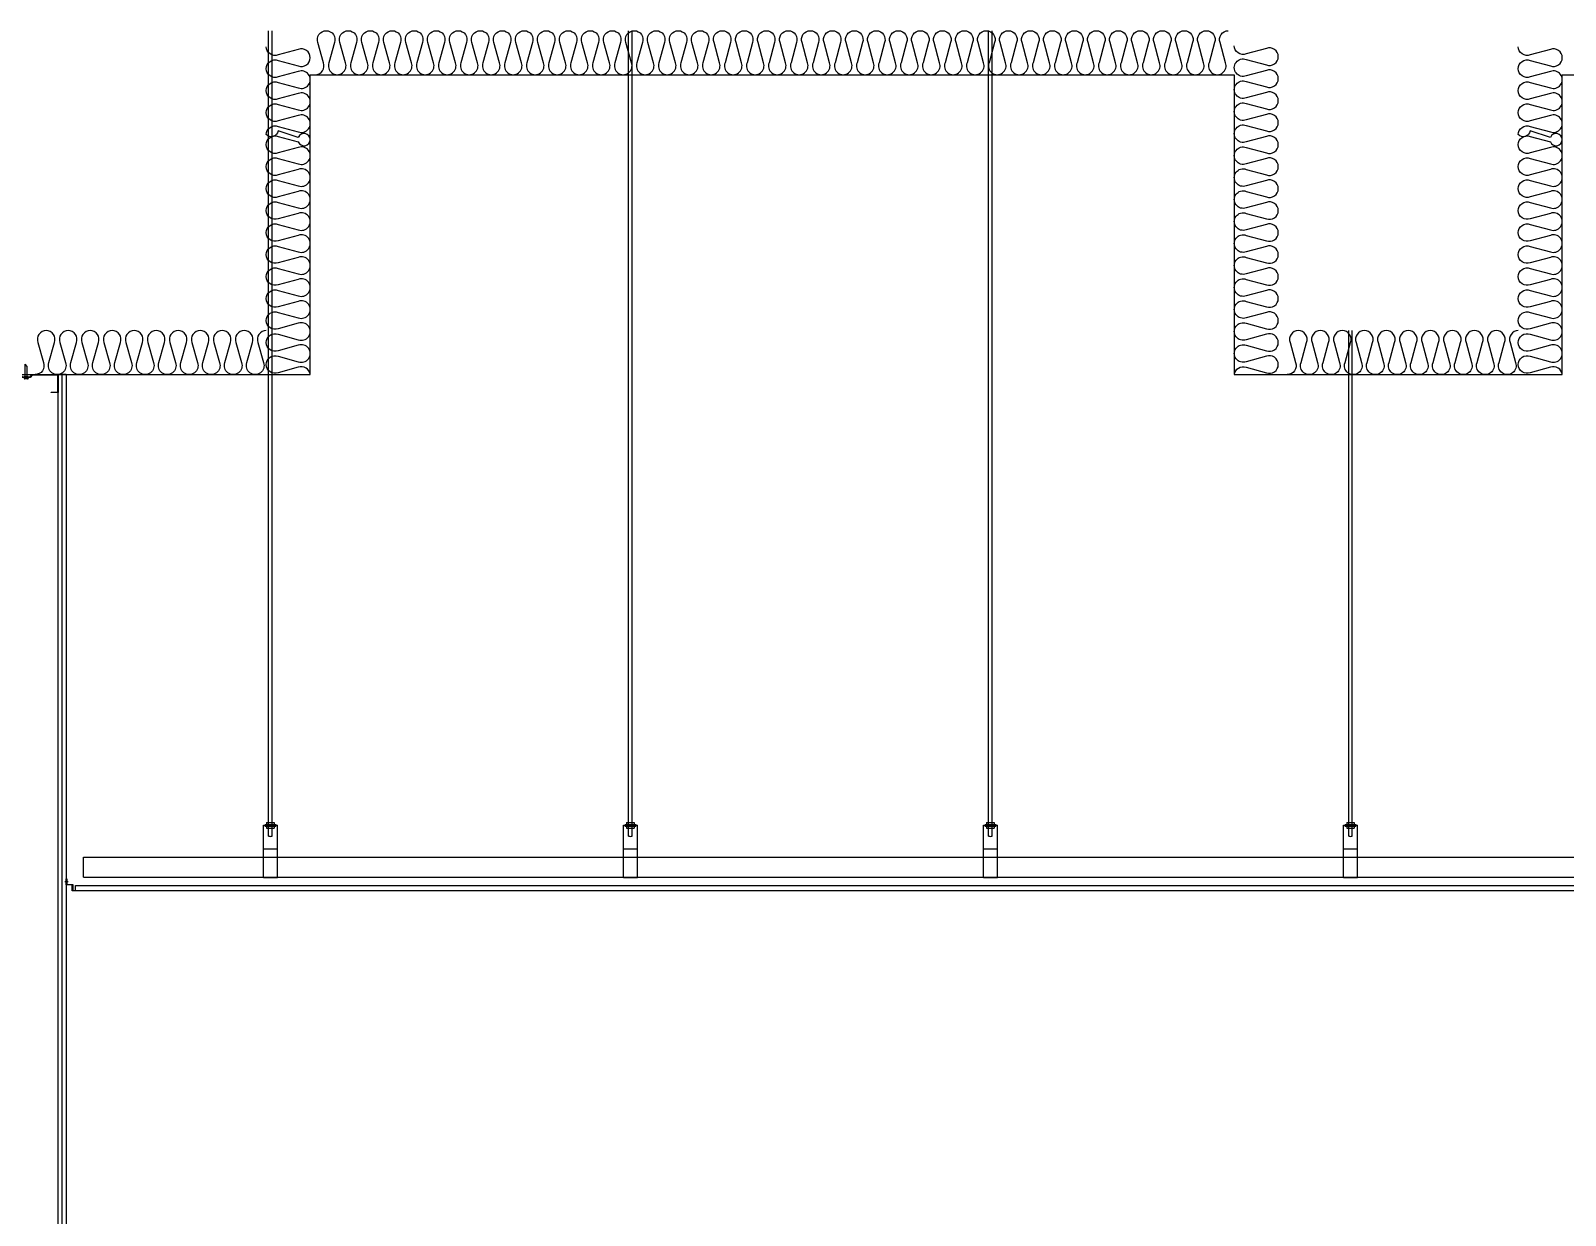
# Model space of a CAD drawing. Header units: millimetres. Extents: x 19868 to 801382, y -4805 to 85279.
# Drawn here: x 71949 to 75786, y 45066 to 48029 of the extents above; entities that cross this region are included whole.
import ezdxf

# ---------------------------------------------------------------- set-up
doc = ezdxf.new("R2010")
doc.units = ezdxf.units.MM
doc.header["$LTSCALE"] = 250
for name, color, linetype in [('8입면선', 8, 'Continuous'), ('A-CEIL', 8, 'Continuous'), ('A-CEIL_EL', 8, 'Continuous'), ('A-WALL-D', 7, 'Continuous'), ('GAGAM-DT', 7, 'Continuous'), ('ISL', 251, 'Continuous'), ('MO-S', 3, 'Continuous'), ('입면', 7, 'Continuous')]:
    doc.layers.add(name, color=color, linetype=linetype)
doc.layers.add('CK', color=221, linetype='Continuous', plot=False)

# ---------------------------------------------------------------- blocks, each defined once
blk = doc.blocks.new('*U109')
at = {"layer": '8입면선', "color": 8}
for p, q in [((3316397.6, 472011.4), (3316397.6, 477051.4)), ((3316577.6, 472011.4), (3316577.6, 477051.4))]:
    blk.add_line(p, q, dxfattribs=at)
at = {"layer": 'A-WALL-D'}
for p, q in [((3316387.6, 477051.4), (3316387.6, 472011.4)), ((3316407.6, 477051.4), (3316387.6, 477051.4)), ((3316407.6, 472021.4), (3316407.6, 477051.4)), ((3316567.6, 472021.4), (3316567.6, 477051.4)), ((3316587.6, 477051.4), (3316567.6, 477051.4)), ((3316587.6, 477051.4), (3316587.6, 472011.4)), ((3316407.6, 472011.4), (3316387.6, 472011.4)), ((3316587.6, 472011.4), (3316567.6, 472011.4))]:
    blk.add_line(p, q, dxfattribs=at)
at = {"layer": 'CK', "linetype": 'Continuous'}
blk.add_line((3316472.9, 472011.4), (3316502.3, 472011.4), dxfattribs=at)
at = {"layer": 'GAGAM-DT', "color": 8}
for p, q in [((3316485.3, 477045.6), (3316485.3, 477077)), ((3316490.3, 477071.5), (3316485.3, 477077)), ((3316492.7, 477045.6), (3316482.8, 477045.6)), ((3316482.8, 477045.6), (3316482.8, 477042.1)), ((3316491.2, 477040.6), (3316484.3, 477040.6)), ((3316485.3, 477045.6), (3316485.3, 477040.6)), ((3316490.3, 477045.6), (3316490.3, 477071.5)), ((3316490.3, 477045.6), (3316490.3, 477040.6)), ((3316492.7, 477045.6), (3316492.7, 477042.1)), ((3316482.8, 472017.2), (3316482.8, 472020.7)), ((3316492.7, 472017.2), (3316482.8, 472017.2)), ((3316491.2, 472022.2), (3316484.3, 472022.2)), ((3316485.3, 472017.2), (3316485.3, 472022.2)), ((3316485.3, 472017.2), (3316485.3, 471985.8)), ((3316490.3, 472017.2), (3316490.3, 472022.2)), ((3316490.3, 472017.2), (3316490.3, 471991.3)), ((3316492.7, 472017.2), (3316492.7, 472020.7)), ((3316490.3, 471991.3), (3316485.3, 471985.8))]:
    blk.add_line(p, q, dxfattribs=at)
for centre, start, end in [((3316484.3, 477042.1), 180, 270), ((3316491.2, 477042.1), 270, 0), ((3316484.3, 472020.7), 90, 180), ((3316491.2, 472020.7), 0, 90)]:
    blk.add_arc(centre, 1.51, start, end, dxfattribs=at)
at = {"layer": '입면', "color": 6}
for p, q in [((3316407.6, 477006.4), (3316407.6, 477051.4)), ((3316407.6, 477051.4), (3316472.9, 477051.4)), ((3316472.4, 477050.2), (3316408.8, 477050.2)), ((3316408.8, 477050.2), (3316408.8, 477007.6)), ((3316477.4, 477044.4), (3316472.4, 477050.2)), ((3316472.9, 477051.4), (3316477.9, 477045.6)), ((3316497.8, 477044.4), (3316477.4, 477044.4)), ((3316477.9, 477045.6), (3316497.3, 477045.6)), ((3316497.3, 477045.6), (3316502.3, 477051.4)), ((3316502.8, 477050.2), (3316497.8, 477044.4)), ((3316502.3, 477051.4), (3316567.6, 477051.4)), ((3316566.4, 477050.2), (3316502.8, 477050.2)), ((3316566.4, 477007.6), (3316566.4, 477050.2)), ((3316567.6, 477051.4), (3316567.6, 477006.4)), ((3316425.4, 477006.4), (3316407.6, 477006.4)), ((3316408.8, 477007.6), (3316425.4, 477007.6)), ((3316425.4, 477007.6), (3316425.4, 477006.4)), ((3316549.8, 477006.4), (3316549.8, 477007.6)), ((3316549.8, 477007.6), (3316566.4, 477007.6)), ((3316567.6, 477006.4), (3316549.8, 477006.4)), ((3316425.4, 472056.4), (3316407.6, 472056.4)), ((3316407.6, 472056.4), (3316407.6, 472011.4)), ((3316408.8, 472012.6), (3316408.8, 472055.2)), ((3316408.8, 472055.2), (3316425.4, 472055.2)), ((3316425.4, 472055.2), (3316425.4, 472056.4)), ((3316567.6, 472056.4), (3316549.8, 472056.4)), ((3316549.8, 472056.4), (3316549.8, 472055.2)), ((3316549.8, 472055.2), (3316566.4, 472055.2)), ((3316566.4, 472055.2), (3316566.4, 472012.6)), ((3316567.6, 472011.4), (3316567.6, 472056.4)), ((3316472.4, 472012.6), (3316408.8, 472012.6)), ((3316477.4, 472018.5), (3316472.4, 472012.6)), ((3316472.9, 472011.4), (3316477.9, 472017.3)), ((3316497.8, 472018.5), (3316477.4, 472018.5)), ((3316477.9, 472017.3), (3316497.3, 472017.3)), ((3316497.3, 472017.3), (3316502.3, 472011.4)), ((3316502.8, 472012.6), (3316497.8, 472018.5)), ((3316566.4, 472012.6), (3316502.8, 472012.6)), ((3316407.6, 472011.4), (3316472.9, 472011.4)), ((3316502.3, 472011.4), (3316567.6, 472011.4))]:
    blk.add_line(p, q, dxfattribs=at)

msp = doc.modelspace()

# ---------------------------------------------------------------- linework, layer by layer
at = {"layer": 'A-CEIL'}
for p, q in [((72061.3, 45890.9, 0), (81114.8, 45890.9, 0)), ((72061.3, 45878.9, 0), (81114.8, 45878.9, 0))]:
    msp.add_line(p, q, dxfattribs=at)
at = {"layer": 'A-CEIL_EL'}
for p, q in [((72544.2, 46014.7), (72544.2, 48028.9, 0)), ((72553.2, 46014.7), (72553.2, 48028.9, 0)), ((73444.2, 46014.7), (73444.2, 48028.9, 0)), ((73453.2, 46014.7), (73453.2, 48028.9, 0)), ((74344.2, 46014.7), (74344.2, 48028.9, 0)), ((74353.2, 46014.7), (74353.2, 48028.9, 0)), ((75244.2, 46014.7), (75244.2, 47278.9, 0)), ((75253.2, 46014.7), (75253.2, 47278.9, 0)), ((72531.2, 45910.7), (72531.2, 46041.9)), ((72531.2, 46041.9), (72566.2, 46041.9)), ((72531.2, 46040.7), (72566.2, 46040.7)), ((72535.2, 46043.4), (72562.2, 46043.4)), ((72535.2, 46043.4), (72535.2, 46041.9)), ((72535.2, 46040.7), (72535.2, 46039.2)), ((72535.2, 46039.2), (72562.2, 46039.2)), ((72539.2, 46048.4), (72558.2, 46048.4)), ((72539.2, 46048.4), (72539.2, 46043.4)), ((72539.2, 46039.2), (72539.2, 46034.2)), ((72558.2, 46048.4), (72558.2, 46043.4)), ((72558.2, 46039.2), (72558.2, 46034.2)), ((72562.2, 46043.4), (72562.2, 46041.9)), ((72562.2, 46040.7), (72562.2, 46039.2)), ((72566.2, 45910.7), (72566.2, 46041.9)), ((73431.2, 45910.7), (73431.2, 46041.9)), ((73431.2, 46041.9), (73466.2, 46041.9)), ((73431.2, 46040.7), (73466.2, 46040.7)), ((73435.2, 46043.4), (73462.2, 46043.4)), ((73435.2, 46043.4), (73435.2, 46041.9)), ((73435.2, 46040.7), (73435.2, 46039.2)), ((73435.2, 46039.2), (73462.2, 46039.2)), ((73439.2, 46048.4), (73458.2, 46048.4)), ((73439.2, 46048.4), (73439.2, 46043.4)), ((73439.2, 46039.2), (73439.2, 46034.2)), ((73458.2, 46048.4), (73458.2, 46043.4)), ((73458.2, 46039.2), (73458.2, 46034.2)), ((73462.2, 46043.4), (73462.2, 46041.9)), ((73462.2, 46040.7), (73462.2, 46039.2)), ((73466.2, 45910.7), (73466.2, 46041.9)), ((74331.2, 45910.7), (74331.2, 46041.9)), ((74331.2, 46041.9), (74366.2, 46041.9)), ((74331.2, 46040.7), (74366.2, 46040.7)), ((74335.2, 46043.4), (74362.2, 46043.4)), ((74335.2, 46043.4), (74335.2, 46041.9)), ((74335.2, 46040.7), (74335.2, 46039.2)), ((74335.2, 46039.2), (74362.2, 46039.2)), ((74339.2, 46048.4), (74358.2, 46048.4)), ((74339.2, 46048.4), (74339.2, 46043.4)), ((74339.2, 46039.2), (74339.2, 46034.2)), ((74358.2, 46048.4), (74358.2, 46043.4)), ((74358.2, 46039.2), (74358.2, 46034.2)), ((74362.2, 46043.4), (74362.2, 46041.9)), ((74362.2, 46040.7), (74362.2, 46039.2)), ((74366.2, 45910.7), (74366.2, 46041.9)), ((75231.2, 45910.7), (75231.2, 46041.9)), ((75231.2, 46041.9), (75266.2, 46041.9)), ((75231.2, 46040.7), (75266.2, 46040.7)), ((75235.2, 46043.4), (75262.2, 46043.4)), ((75235.2, 46043.4), (75235.2, 46041.9)), ((75235.2, 46040.7), (75235.2, 46039.2)), ((75235.2, 46039.2), (75262.2, 46039.2)), ((75239.2, 46048.4), (75258.2, 46048.4)), ((75239.2, 46048.4), (75239.2, 46043.4)), ((75239.2, 46039.2), (75239.2, 46034.2)), ((75258.2, 46048.4), (75258.2, 46043.4)), ((75258.2, 46039.2), (75258.2, 46034.2)), ((75262.2, 46043.4), (75262.2, 46041.9)), ((75262.2, 46040.7), (75262.2, 46039.2)), ((75266.2, 45910.7), (75266.2, 46041.9)), ((72539.2, 46034.2), (72558.2, 46034.2)), ((72544.2, 46014.7), (72544.2, 46034.2)), ((72553.2, 46014.7), (72553.2, 46034.2)), ((73439.2, 46034.2), (73458.2, 46034.2)), ((73444.2, 46014.7), (73444.2, 46034.2)), ((73453.2, 46014.7), (73453.2, 46034.2)), ((74339.2, 46034.2), (74358.2, 46034.2)), ((74344.2, 46014.7), (74344.2, 46034.2)), ((74353.2, 46014.7), (74353.2, 46034.2)), ((75239.2, 46034.2), (75258.2, 46034.2)), ((75244.2, 46014.7), (75244.2, 46034.2)), ((75253.2, 46014.7), (75253.2, 46034.2)), ((72081.2, 45961.9), (81094.9, 45961.9)), ((72081.2, 45911.9), (72081.2, 45961.9)), ((72531.2, 45982.4), (72566.2, 45982.4)), ((72531.2, 45961.9), (72566.2, 45961.9)), ((73431.2, 45982.4), (73466.2, 45982.4)), ((73431.2, 45961.9), (73466.2, 45961.9)), ((74331.2, 45982.4), (74366.2, 45982.4)), ((74331.2, 45961.9), (74366.2, 45961.9)), ((75231.2, 45982.4), (75266.2, 45982.4)), ((75231.2, 45961.9), (75266.2, 45961.9)), ((72081.2, 45911.9), (81094.9, 45911.9)), ((72531.2, 45911.9), (72566.2, 45911.9)), ((72531.2, 45910.7), (72566.2, 45910.7)), ((73431.2, 45911.9), (73466.2, 45911.9)), ((73431.2, 45910.7), (73466.2, 45910.7)), ((74331.2, 45911.9), (74366.2, 45911.9)), ((74331.2, 45910.7), (74366.2, 45910.7)), ((75231.2, 45911.9), (75266.2, 45911.9)), ((75231.2, 45910.7), (75266.2, 45910.7))]:
    msp.add_line(p, q, dxfattribs=at)
for centre in [(72548.7, 46026.3), (73448.7, 46026.3), (74348.7, 46026.3), (75248.7, 46026.3)]:
    msp.add_arc(centre, 12.4, 248.715, 291.285, dxfattribs=at)
at = {"layer": 'ISL'}
msp.add_line((72061.3, 45878.9), (72061.3, 45890.9, 0), dxfattribs=at)
for points in [[(72660.7, 47918.9, 0.524951), (72681.3, 47948.7), (72667.6, 47999.1, -0.524856), (72688.2, 48028.9, -0.524856), (72708.8, 47999.1), (72695.1, 47948.7, 1.449198), (72736.3, 47948.7), (72722.6, 47999.1, -0.524856), (72743.2, 48028.9, -0.524856), (72763.8, 47999.1), (72750.1, 47948.7, 1.449198), (72791.3, 47948.7), (72777.6, 47999.1, -0.524856), (72798.2, 48028.9, -0.524856), (72818.8, 47999.1), (72805.1, 47948.7, 1.449198), (72846.3, 47948.7), (72832.6, 47999.1, -0.524856), (72853.2, 48028.9, -0.524856), (72873.8, 47999.1), (72860.1, 47948.7, 1.449198), (72901.3, 47948.7), (72887.6, 47999.1, -0.524856), (72908.2, 48028.9, -0.524856), (72928.8, 47999.1), (72915.1, 47948.7, 1.449198), (72956.3, 47948.7), (72942.6, 47999.1, -0.524856), (72963.2, 48028.9, -0.524856), (72983.8, 47999.1), (72970.1, 47948.7, 1.449198), (73011.3, 47948.7), (72997.6, 47999.1, -0.524856), (73018.2, 48028.9, -0.524856), (73038.8, 47999.1), (73025.1, 47948.7, 1.449198), (73066.3, 47948.7), (73052.6, 47999.1, -0.524856), (73073.2, 48028.9, -0.524856), (73093.8, 47999.1), (73080.1, 47948.7, 1.449198), (73121.3, 47948.7), (73107.6, 47999.1, -0.524856), (73128.2, 48028.9, -0.524856), (73148.8, 47999.1), (73135.1, 47948.7, 1.449198), (73176.3, 47948.7), (73162.6, 47999.1, -0.524856), (73183.2, 48028.9, -0.524856), (73203.8, 47999.1), (73190.1, 47948.7, 1.449198), (73231.3, 47948.7), (73217.6, 47999.1, -0.524856), (73238.2, 48028.9, -0.524856), (73258.8, 47999.1), (73245.1, 47948.7, 1.449198), (73286.3, 47948.7), (73272.6, 47999.1, -0.524856), (73293.2, 48028.9, -0.524856), (73313.8, 47999.1), (73300.1, 47948.7, 1.449198), (73341.3, 47948.7), (73327.6, 47999.1, -0.524856), (73348.2, 48028.9, -0.524856), (73368.8, 47999.1), (73355.1, 47948.7, 1.449198), (73396.3, 47948.7), (73382.6, 47999.1, -0.524856), (73403.2, 48028.9, -0.524856), (73423.8, 47999.1), (73410.1, 47948.7, 1.449198), (73451.3, 47948.7), (73437.6, 47999.1, -0.524856), (73458.2, 48028.9, -0.524856), (73478.8, 47999.1), (73465.1, 47948.7, 1.449198), (73506.3, 47948.7), (73492.6, 47999.1, -0.524856), (73513.2, 48028.9, -0.524856), (73533.8, 47999.1), (73520.1, 47948.7, 1.449198), (73561.3, 47948.7), (73547.6, 47999.1, -0.524856), (73568.2, 48028.9, -0.524856), (73588.8, 47999.1), (73575.1, 47948.7, 1.449198), (73616.3, 47948.7), (73602.6, 47999.1, -0.524856), (73623.2, 48028.9, -0.524856), (73643.8, 47999.1), (73630.1, 47948.7, 1.449198), (73671.3, 47948.7), (73657.6, 47999.1, -0.524856), (73678.2, 48028.9, -0.524856), (73698.8, 47999.1), (73685.1, 47948.7, 1.449198), (73726.3, 47948.7), (73712.6, 47999.1, -0.524856), (73733.2, 48028.9, -0.524856), (73753.8, 47999.1), (73740.1, 47948.7, 1.449198), (73781.3, 47948.7), (73767.6, 47999.1, -0.524856), (73788.2, 48028.9, -0.524856), (73808.8, 47999.1), (73795.1, 47948.7, 1.449198), (73836.3, 47948.7), (73822.6, 47999.1, -0.524856), (73843.2, 48028.9, -0.524856), (73863.8, 47999.1), (73850.1, 47948.7, 1.449198), (73891.3, 47948.7), (73877.6, 47999.1, -0.524856), (73898.2, 48028.9, -0.524856), (73918.8, 47999.1), (73905.1, 47948.7, 1.449198), (73946.3, 47948.7), (73932.6, 47999.1, -0.524856), (73953.2, 48028.9, -0.524856), (73973.8, 47999.1), (73960.1, 47948.7, 1.449198), (74001.3, 47948.7), (73987.6, 47999.1, -0.524856), (74008.2, 48028.9, -0.524856), (74028.8, 47999.1), (74015.1, 47948.7, 1.449198), (74056.3, 47948.7), (74042.6, 47999.1, -0.524856), (74063.2, 48028.9, -0.524856), (74083.8, 47999.1), (74070.1, 47948.7, 1.449198), (74111.3, 47948.7), (74097.6, 47999.1, -0.524856), (74118.2, 48028.9, -0.524856), (74138.8, 47999.1), (74125.1, 47948.7, 1.449198), (74166.3, 47948.7), (74152.6, 47999.1, -0.524856), (74173.2, 48028.9, -0.524856), (74193.8, 47999.1), (74180.1, 47948.7, 1.449198), (74221.3, 47948.7), (74207.6, 47999.1, -0.524856), (74228.2, 48028.9, -0.524856), (74248.8, 47999.1), (74235.1, 47948.7, 1.449198), (74276.3, 47948.7), (74262.6, 47999.1, -0.524856), (74283.2, 48028.9, -0.524856), (74303.8, 47999.1), (74290.1, 47948.7, 1.449198), (74331.3, 47948.7), (74317.6, 47999.1, -0.524856), (74338.2, 48028.9, -0.524856), (74358.8, 47999.1), (74345.1, 47948.7, 1.449198), (74386.3, 47948.7), (74372.6, 47999.1, -0.524856), (74393.2, 48028.9, -0.524856), (74413.8, 47999.1), (74400.1, 47948.7, 1.449198), (74441.3, 47948.7), (74427.6, 47999.1, -0.524856), (74448.2, 48028.9, -0.524856), (74468.8, 47999.1), (74455.1, 47948.7, 1.449198), (74496.3, 47948.7), (74482.6, 47999.1, -0.524856), (74503.2, 48028.9, -0.524856), (74523.8, 47999.1), (74510.1, 47948.7, 1.449198), (74551.3, 47948.7), (74537.6, 47999.1, -0.524856), (74558.2, 48028.9, -0.524856), (74578.8, 47999.1), (74565.1, 47948.7, 1.449198), (74606.3, 47948.7), (74592.6, 47999.1, -0.524856), (74613.2, 48028.9, -0.524856), (74633.8, 47999.1), (74620.1, 47948.7, 1.449198), (74661.3, 47948.7), (74647.6, 47999.1, -0.524856), (74668.2, 48028.9, -0.524856), (74688.8, 47999.1), (74675.1, 47948.7, 1.449198), (74716.3, 47948.7), (74702.6, 47999.1, -0.524856), (74723.2, 48028.9, -0.524856), (74743.8, 47999.1), (74730.1, 47948.7, 1.449198), (74771.3, 47948.7), (74757.6, 47999.1, -0.524856), (74778.2, 48028.9, -0.524856), (74798.8, 47999.1), (74785.1, 47948.7, 1.449198), (74826.3, 47948.7), (74812.6, 47999.1, -0.524856), (74833.2, 48028.9, -0.524856), (74853.8, 47999.1), (74840.1, 47948.7, 1.449198), (74881.3, 47948.7), (74867.6, 47999.1, -0.524856), (74888.2, 48028.9, -0.524856), (74908.8, 47999.1), (74895.1, 47948.7, 1.449198), (74936.3, 47948.7), (74922.6, 47999.1, -0.524856), (74943.2, 48028.9)], [(72648.1, 47168.9, 0.489145), (72618.4, 47187), (72568, 47173.4, -0.524856), (72538.2, 47193.9, -0.524856), (72568, 47214.5), (72618.4, 47200.9, 1.449198), (72618.4, 47242), (72568, 47228.4, -0.524856), (72538.2, 47248.9, -0.524856), (72568, 47269.5), (72618.4, 47255.9, 1.449198), (72618.4, 47297), (72568, 47283.4, -0.524856), (72538.2, 47303.9, -0.524856), (72568, 47324.5), (72618.4, 47310.9, 1.449198), (72618.4, 47352), (72568, 47338.4, -0.524856), (72538.2, 47358.9, -0.524856), (72568, 47379.5), (72618.4, 47365.9, 1.449198), (72618.4, 47407), (72568, 47393.4, -0.524856), (72538.2, 47413.9, -0.524856), (72568, 47434.5), (72618.4, 47420.9, 1.449198), (72618.4, 47462), (72568, 47448.4, -0.524856), (72538.2, 47468.9, -0.524856), (72568, 47489.5), (72618.4, 47475.9, 1.449198), (72618.4, 47517), (72568, 47503.4, -0.524856), (72538.2, 47523.9, -0.524856), (72568, 47544.5), (72618.4, 47530.9, 1.449198), (72618.4, 47572), (72568, 47558.4, -0.524856), (72538.2, 47578.9, -0.524856), (72568, 47599.5), (72618.4, 47585.9, 1.449198), (72618.4, 47627), (72568, 47613.4, -0.524856), (72538.2, 47633.9, -0.524856), (72568, 47654.5), (72618.4, 47640.9, 1.449198), (72618.4, 47682), (72568, 47668.4, -0.524856), (72538.2, 47688.9, -0.524856), (72568, 47709.5), (72618.4, 47695.9, 1.449198), (72618.4, 47737), (72568, 47723.4, -0.524856), (72538.2, 47743.9, -0.524856), (72568, 47764.5), (72618.4, 47750.9, 5.351885), (72618.4, 47762), (72568, 47778.4, -0.607988), (72538.2, 47768.9, -0.524856), (72568, 47789.5), (72618.4, 47775.9, 1.449198), (72618.4, 47817), (72568, 47803.4, -0.524856), (72538.2, 47823.9, -0.524856), (72568, 47844.5), (72618.4, 47830.9, 1.449198), (72618.4, 47872), (72568, 47858.4, -0.524856), (72538.2, 47878.9, -0.524856), (72568, 47899.5), (72618.4, 47885.9, 1.449198), (72618.4, 47927), (72568, 47913.4, -0.524856), (72538.2, 47933.9, -0.524856), (72568, 47954.5), (72618.4, 47940.9, 0.524933), (72648.2, 47961.4, 0.524933), (72618.4, 47982), (72568, 47968.4, -0.524854), (72538.2, 47988.9, -0.524854)], [(74958.4, 47168.9, -0.489145), (74988, 47187), (75038.4, 47173.4, 0.524856), (75068.2, 47193.9, 0.524856), (75038.4, 47214.5), (74988, 47200.9, -1.449198), (74988, 47242), (75038.4, 47228.4, 0.524856), (75068.2, 47248.9, 0.524856), (75038.4, 47269.5), (74988, 47255.9, -1.449198), (74988, 47297), (75038.4, 47283.4, 0.524856), (75068.2, 47303.9, 0.524856), (75038.4, 47324.5), (74988, 47310.9, -1.449198), (74988, 47352), (75038.4, 47338.4, 0.524856), (75068.2, 47358.9, 0.524856), (75038.4, 47379.5), (74988, 47365.9, -1.449198), (74988, 47407), (75038.4, 47393.4, 0.524856), (75068.2, 47413.9, 0.524856), (75038.4, 47434.5), (74988, 47420.9, -1.449198), (74988, 47462), (75038.4, 47448.4, 0.524856), (75068.2, 47468.9, 0.524856), (75038.4, 47489.5), (74988, 47475.9, -1.449198), (74988, 47517), (75038.4, 47503.4, 0.524856), (75068.2, 47523.9, 0.524856), (75038.4, 47544.5), (74988, 47530.9, -1.449198), (74988, 47572), (75038.4, 47558.4, 0.524856), (75068.2, 47578.9, 0.524856), (75038.4, 47599.5), (74988, 47585.9, -1.449198), (74988, 47627), (75038.4, 47613.4, 0.524856), (75068.2, 47633.9, 0.524856), (75038.4, 47654.5), (74988, 47640.9, -1.449198), (74988, 47682), (75038.4, 47668.4, 0.524856), (75068.2, 47688.9, 0.524856), (75038.4, 47709.5), (74988, 47695.9, -1.449198), (74988, 47737), (75038.4, 47723.4, 0.524856), (75068.2, 47743.9, 0.524856), (75038.4, 47764.5), (74988, 47750.9, -1.449198), (74988, 47792), (75038.4, 47778.4, 0.524856), (75068.2, 47798.9, 0.524856), (75038.4, 47819.5), (74988, 47805.9, -1.449198), (74988, 47847), (75038.4, 47833.4, 0.524856), (75068.2, 47853.9, 0.524856), (75038.4, 47874.5), (74988, 47860.9, -1.449198), (74988, 47902), (75038.4, 47888.4, 0.524856), (75068.2, 47908.9, 0.524856), (75038.4, 47929.5), (74988, 47915.9, -1.449198), (74988, 47957), (75038.4, 47943.4, 0.524856), (75068.2, 47963.9, 0.524856), (75038.4, 47984.5), (74988, 47970.9, -0.524933), (74958.2, 47991.4)], [(75778.1, 47168.9, 0.489145), (75748.4, 47187), (75698, 47173.4, -0.524856), (75668.2, 47193.9, -0.524856), (75698, 47214.5), (75748.4, 47200.9, 1.449198), (75748.4, 47242), (75698, 47228.4, -0.524856), (75668.2, 47248.9, -0.524856), (75698, 47269.5), (75748.4, 47255.9, 1.449198), (75748.4, 47297), (75698, 47283.4, -0.524856), (75668.2, 47303.9, -0.524856), (75698, 47324.5), (75748.4, 47310.9, 1.449198), (75748.4, 47352), (75698, 47338.4, -0.524856), (75668.2, 47358.9, -0.524856), (75698, 47379.5), (75748.4, 47365.9, 1.449198), (75748.4, 47407), (75698, 47393.4, -0.524856), (75668.2, 47413.9, -0.524856), (75698, 47434.5), (75748.4, 47420.9, 1.449198), (75748.4, 47462), (75698, 47448.4, -0.524856), (75668.2, 47468.9, -0.524856), (75698, 47489.5), (75748.4, 47475.9, 1.449198), (75748.4, 47517), (75698, 47503.4, -0.524856), (75668.2, 47523.9, -0.524856), (75698, 47544.5), (75748.4, 47530.9, 1.449198), (75748.4, 47572), (75698, 47558.4, -0.524856), (75668.2, 47578.9, -0.524856), (75698, 47599.5), (75748.4, 47585.9, 1.449198), (75748.4, 47627), (75698, 47613.4, -0.524856), (75668.2, 47633.9, -0.524856), (75698, 47654.5), (75748.4, 47640.9, 1.449198), (75748.4, 47682), (75698, 47668.4, -0.524856), (75668.2, 47688.9, -0.524856), (75698, 47709.5), (75748.4, 47695.9, 1.449198), (75748.4, 47737), (75698, 47723.4, -0.524856), (75668.2, 47743.9, -0.524856), (75698, 47764.5), (75748.4, 47750.9, 5.351885), (75748.4, 47762), (75698, 47778.4, -0.607988), (75668.2, 47768.9, -0.524856), (75698, 47789.5), (75748.4, 47775.9, 1.449198), (75748.4, 47817), (75698, 47803.4, -0.524856), (75668.2, 47823.9, -0.524856), (75698, 47844.5), (75748.4, 47830.9, 1.449198), (75748.4, 47872), (75698, 47858.4, -0.524856), (75668.2, 47878.9, -0.524856), (75698, 47899.5), (75748.4, 47885.9, 1.449198), (75748.4, 47927), (75698, 47913.4, -0.524856), (75668.2, 47933.9, -0.524856), (75698, 47954.5), (75748.4, 47940.9, 0.524933), (75778.2, 47961.4, 0.524933), (75748.4, 47982), (75698, 47968.4, -0.524854), (75668.2, 47988.9, -0.524854)], [(72538.2, 47278.9, 0.524856), (72517.6, 47249.1), (72531.3, 47198.7, -1.449198), (72490.1, 47198.7), (72503.8, 47249.1, 0.524856), (72483.2, 47278.9, 0.524856), (72462.6, 47249.1), (72476.3, 47198.7, -1.449198), (72435.1, 47198.7), (72448.8, 47249.1, 0.524856), (72428.2, 47278.9, 0.524856), (72407.6, 47249.1), (72421.3, 47198.7, -1.449198), (72380.1, 47198.7), (72393.8, 47249.1, 0.524856), (72373.2, 47278.9, 0.524856), (72352.6, 47249.1), (72366.3, 47198.7, -1.449198), (72325.1, 47198.7), (72338.8, 47249.1, 0.524856), (72318.2, 47278.9, 0.524856), (72297.6, 47249.1), (72311.3, 47198.7, -1.449198), (72270.1, 47198.7), (72283.8, 47249.1, 0.524856), (72263.2, 47278.9, 0.524856), (72242.6, 47249.1), (72256.3, 47198.7, -1.449198), (72215.1, 47198.7), (72228.8, 47249.1, 0.524856), (72208.2, 47278.9, 0.524856), (72187.6, 47249.1), (72201.3, 47198.7, -1.449198), (72160.1, 47198.7), (72173.8, 47249.1, 0.524856), (72153.2, 47278.9, 0.524856), (72132.6, 47249.1), (72146.3, 47198.7, -1.449198), (72105.1, 47198.7), (72118.8, 47249.1, 0.524856), (72098.2, 47278.9, 0.524856), (72077.6, 47249.1), (72091.3, 47198.7, -1.449198), (72050.1, 47198.7), (72063.8, 47249.1, 0.524856), (72043.2, 47278.9, 0.524856), (72022.6, 47249.1), (72036.3, 47198.7, -1.449198), (71995.1, 47198.7), (72008.8, 47249.1, 0.524856), (71988.2, 47278.9, 0.524856), (71967.6, 47249.1), (71981.3, 47198.7, -0.524951), (71960.7, 47168.9, -0.524951)], [(75668.2, 47278.9, 0.524856), (75647.6, 47249.1), (75661.3, 47198.7, -1.449198), (75620.1, 47198.7), (75633.8, 47249.1, 0.524856), (75613.2, 47278.9, 0.524856), (75592.6, 47249.1), (75606.3, 47198.7, -1.449198), (75565.1, 47198.7), (75578.8, 47249.1, 0.524856), (75558.2, 47278.9, 0.524856), (75537.6, 47249.1), (75551.3, 47198.7, -1.449198), (75510.1, 47198.7), (75523.8, 47249.1, 0.524856), (75503.2, 47278.9, 0.524856), (75482.6, 47249.1), (75496.3, 47198.7, -1.449198), (75455.1, 47198.7), (75468.8, 47249.1, 0.524856), (75448.2, 47278.9, 0.524856), (75427.6, 47249.1), (75441.3, 47198.7, -1.449198), (75400.1, 47198.7), (75413.8, 47249.1, 0.524856), (75393.2, 47278.9, 0.524856), (75372.6, 47249.1), (75386.3, 47198.7, -1.449198), (75345.1, 47198.7), (75358.8, 47249.1, 0.524856), (75338.2, 47278.9, 0.524856), (75317.6, 47249.1), (75331.3, 47198.7, -1.449198), (75290.1, 47198.7), (75303.8, 47249.1, 0.524856), (75283.2, 47278.9, 0.524856), (75262.6, 47249.1), (75276.3, 47198.7, -1.449198), (75235.1, 47198.7), (75248.8, 47249.1, 0.524856), (75228.2, 47278.9, 0.524856), (75207.6, 47249.1), (75221.3, 47198.7, -1.449198), (75180.1, 47198.7), (75193.8, 47249.1, 0.524856), (75173.2, 47278.9, 0.524856), (75152.6, 47249.1), (75166.3, 47198.7, -1.449198), (75125.1, 47198.7), (75138.8, 47249.1, 0.524856), (75118.2, 47278.9, 0.524856), (75097.6, 47249.1), (75111.3, 47198.7, -0.524951), (75090.7, 47168.9, -0.524951)]]:
    msp.add_lwpolyline(points, format="xyb", dxfattribs=at)
for points in [[(71828.2, 47918.9), (71828.2, 47168.9), (72648.2, 47168.9), (72648.2, 47918.9)], [(72648.2, 47918.9), (74958.2, 47918.9)], [(74958.2, 47918.9), (74958.2, 47168.9), (75778.2, 47168.9), (75778.2, 47918.9)], [(75778.2, 47918.9), (78098.2, 47918.9)]]:
    msp.add_lwpolyline(points, dxfattribs=at)
at = {"layer": 'MO-S'}
msp.add_line((72043, 45900.1), (72034.9, 45900.1), dxfattribs=at)
at = {"layer": 'MO-S', "elevation": 0}
msp.add_lwpolyline([(72038.2, 45907.7), (72039.4, 45907.7), (72039.4, 45893.9), (72054.4, 45893.9), (72054.4, 45878.9), (72068.2, 45878.9), (72068.2, 45877.7), (72053.2, 45877.7), (72053.2, 45892.7), (72038.2, 45892.7)], close=True, dxfattribs=at)

# ---------------------------------------------------------------- block references
at = {"layer": 'A-WALL-D'}
msp.add_blockref('*U109', (-3244549.4, -429882.5), dxfattribs=at)

doc.saveas('drawing.dxf')
